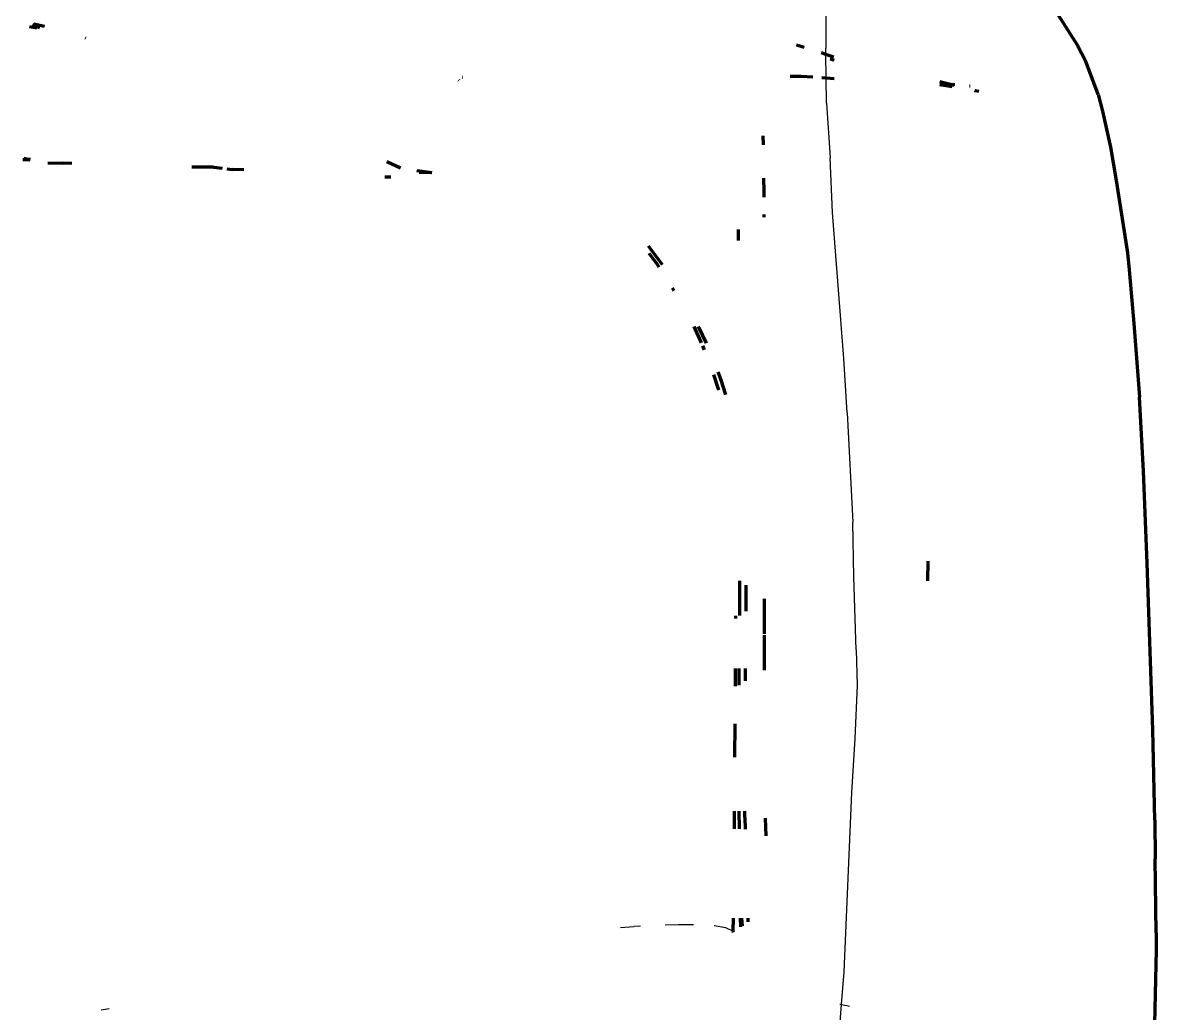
# Model space of a CAD drawing. Header units: millimetres. Extents: x 4307 to 31003, y 2809 to 20009.
# Drawn here: x 7371.9 to 7523, y 7075.5 to 7207.4 of the extents above; entities that cross this region are included whole.
import ezdxf

# ---------------------------------------------------------------- set-up
doc = ezdxf.new("R2010")
doc.units = ezdxf.units.MM
doc.layers.add('ProfileEdges', color=7, linetype='Continuous')

msp = doc.modelspace()

# ---------------------------------------------------------------- linework, layer by layer
for p, q in [((7478.91, 7213.36), (7478.93, 7203.98)), ((7478.94, 7203.17), (7478.93, 7203.98)), ((7478.99, 7200.02), (7478.94, 7203.17)), ((7479.04, 7196.65), (7478.99, 7200.02)), ((7479.04, 7196.65), (7479.53, 7189.37)), ((7479.81, 7182.1), (7479.53, 7189.37)), ((7481.32, 7162.69), (7479.81, 7182.1)), ((7481.77, 7155.43), (7481.32, 7162.69)), ((7481.77, 7155.43), (7482.53, 7140.87)), ((7482.65, 7133.61), (7482.53, 7140.87)), ((7482.99, 7123.89), (7482.65, 7133.61)), ((7482.99, 7123.89), (7483.11, 7119.18)), ((7483.11, 7119.18), (7482.8, 7112.09)), ((7482.8, 7112.09), (7482.36, 7104.87)), ((7482.36, 7104.87), (7481.33, 7080.99)), ((7451.58, 7086.91), (7453.36, 7087.05)), ((7454.26, 7087.1), (7453.36, 7087.05)), ((7457.54, 7087.26), (7459.32, 7087.31)), ((7459.32, 7087.31), (7460.96, 7087.31)), ((7460.96, 7087.31), (7461.31, 7087.3)), ((7465.63, 7086.86), (7464.08, 7087.11)), ((7466.55, 7086.42), (7465.63, 7086.86)), ((7481.33, 7080.99), (7480.99, 7076.67)), ((7480.99, 7076.67), (7480.47, 7069.83)), ((7480.82, 7076.7), (7480.99, 7076.67)), ((7480.99, 7076.67), (7481.74, 7076.51)), ((7481.74, 7076.51), (7482.1, 7076.44)), ((7382.41, 7075.94), (7383.49, 7076.12))]:
    msp.add_line(p, q)
at = {"layer": 'ProfileEdges', "lineweight": 211}
for p, q in [((7509.63, 7208.81), (7512.42, 7204.42)), ((7373.84, 7206.64), (7372.86, 7206.83)), ((7373.27, 7207.13), (7374.23, 7206.75)), ((7373.44, 7207.25), (7374.84, 7206.91)), ((7380.34, 7205.33), (7380.28, 7205.35)), ((7476.06, 7204.09), (7475.04, 7204.41)), ((7478.94, 7203.17), (7478.35, 7203.37)), ((7513.59, 7202.23), (7512.42, 7204.42)), ((7480.02, 7202.79), (7478.94, 7203.17)), ((7480.03, 7202.38), (7479.5, 7202.51)), ((7480.02, 7202.41), (7479.5, 7202.51)), ((7515.22, 7197.82), (7513.59, 7202.23)), ((7430.09, 7199.7), (7430.04, 7199.73)), ((7430.54, 7200.15), (7430.6, 7200.12)), ((7474.19, 7200.25), (7475.64, 7200.27)), ((7475.64, 7200.27), (7477.2, 7200.16)), ((7478.4, 7200.07), (7478.99, 7200.02)), ((7478.99, 7200.02), (7480.05, 7199.95)), ((7495.75, 7198.83), (7494.12, 7199.11)), ((7494.13, 7199.33), (7495.54, 7199.19)), ((7494.13, 7199.3), (7495.54, 7199.19)), ((7494.14, 7199.55), (7495.54, 7199.19)), ((7495.54, 7199.19), (7495.6, 7199.18)), ((7495.6, 7199.18), (7496.03, 7199.07)), ((7495.6, 7199.18), (7496.11, 7199.14)), ((7498.06, 7198.98), (7498.16, 7198.97)), ((7498.75, 7198.37), (7498.82, 7198.32)), ((7499.3, 7198.23), (7498.82, 7198.32)), ((7515.22, 7197.82), (7515.77, 7195.59)), ((7515.77, 7195.59), (7516.84, 7190.81)), ((7470.56, 7192.33), (7470.57, 7191.11)), ((7516.84, 7190.81), (7517.6, 7186.39)), ((7371.95, 7189.16), (7372.72, 7189.15)), ((7372.1, 7189.29), (7372.95, 7189.19)), ((7372.72, 7189.15), (7372.1, 7189.29)), ((7372.93, 7189.1), (7372.72, 7189.15)), ((7372.72, 7189.15), (7372.94, 7189.14)), ((7375.3, 7188.73), (7377.4, 7188.68)), ((7378.51, 7188.63), (7377.4, 7188.68)), ((7420.44, 7188.88), (7422.27, 7188.07)), ((7397.37, 7188.15), (7394.46, 7188.13)), ((7397.37, 7188.15), (7398.53, 7188.01)), ((7399.16, 7187.93), (7399.87, 7187.85)), ((7401.4, 7187.79), (7399.87, 7187.85)), ((7420.17, 7186.88), (7420.98, 7186.87)), ((7424.46, 7187.69), (7426.47, 7187.44)), ((7424.77, 7187.47), (7426.47, 7187.44)), ((7470.64, 7186.67), (7470.66, 7184.96)), ((7517.6, 7186.39), (7519.11, 7176.72)), ((7470.66, 7184.96), (7470.67, 7184.13)), ((7470.68, 7181.86), (7470.68, 7181.49)), ((7467.26, 7179.83), (7467.25, 7178.36)), ((7455.29, 7177.67), (7456.88, 7175.56)), ((7456.5, 7175.17), (7455.4, 7176.64)), ((7519.11, 7176.72), (7519.36, 7174.46)), ((7456.5, 7175.17), (7456.71, 7174.85)), ((7456.88, 7175.56), (7457.12, 7175.18)), ((7519.36, 7174.46), (7519.95, 7167.31)), ((7458.45, 7172.1), (7458.71, 7171.71)), ((7519.95, 7167.31), (7520.7, 7157.52)), ((7461.35, 7166.91), (7461.55, 7166.54)), ((7461.55, 7166.54), (7462.33, 7164.75)), ((7461.93, 7166.91), (7462.99, 7164.73)), ((7462.5, 7164.35), (7462.73, 7163.82)), ((7464.68, 7158.47), (7464.01, 7160.49)), ((7464.53, 7160.9), (7464.9, 7159.97)), ((7464.9, 7159.97), (7465.55, 7157.87)), ((7521.27, 7147.67), (7520.7, 7157.52)), ((7521.76, 7135.4), (7521.27, 7147.67)), ((7492.54, 7133.06), (7492.56, 7135.69)), ((7522.51, 7113.21), (7521.76, 7135.4)), ((7467.46, 7128.46), (7467.5, 7133.05)), ((7468.29, 7132.48), (7468.26, 7129.04)), ((7470.76, 7126), (7470.77, 7130.68)), ((7466.91, 7128.39), (7466.9, 7128.06)), ((7470.76, 7121.18), (7470.76, 7125.82)), ((7466.86, 7121.39), (7466.84, 7119.02)), ((7467.37, 7119.15), (7467.39, 7121.38)), ((7468.2, 7121.38), (7468.19, 7119.73)), ((7466.81, 7114.04), (7466.78, 7109.6)), ((7522.74, 7101.2), (7522.51, 7113.21)), ((7466.73, 7102.39), (7466.71, 7100.02)), ((7467.35, 7102.39), (7467.39, 7100.02)), ((7468.16, 7101.56), (7468.16, 7102.38)), ((7468.16, 7101.56), (7468.2, 7100.01)), ((7470.87, 7101.46), (7470.94, 7099.1)), ((7522.74, 7101.2), (7522.8, 7096.04)), ((7522.94, 7086.2), (7522.8, 7096.04)), ((7466.6, 7088.16), (7466.55, 7086.42)), ((7467.62, 7087.01), (7467.56, 7088.15)), ((7467.72, 7088.15), (7467.77, 7087.11)), ((7468.54, 7088.13), (7468.56, 7087.65)), ((7466.55, 7086.42), (7466.57, 7086.3)), ((7466.55, 7086.42), (7466.65, 7086.36)), ((7522.94, 7086.2), (7522.96, 7083.94)), ((7522.96, 7083.94), (7522.69, 7072.12))]:
    msp.add_line(p, q, dxfattribs=at)

doc.saveas('drawing.dxf')
